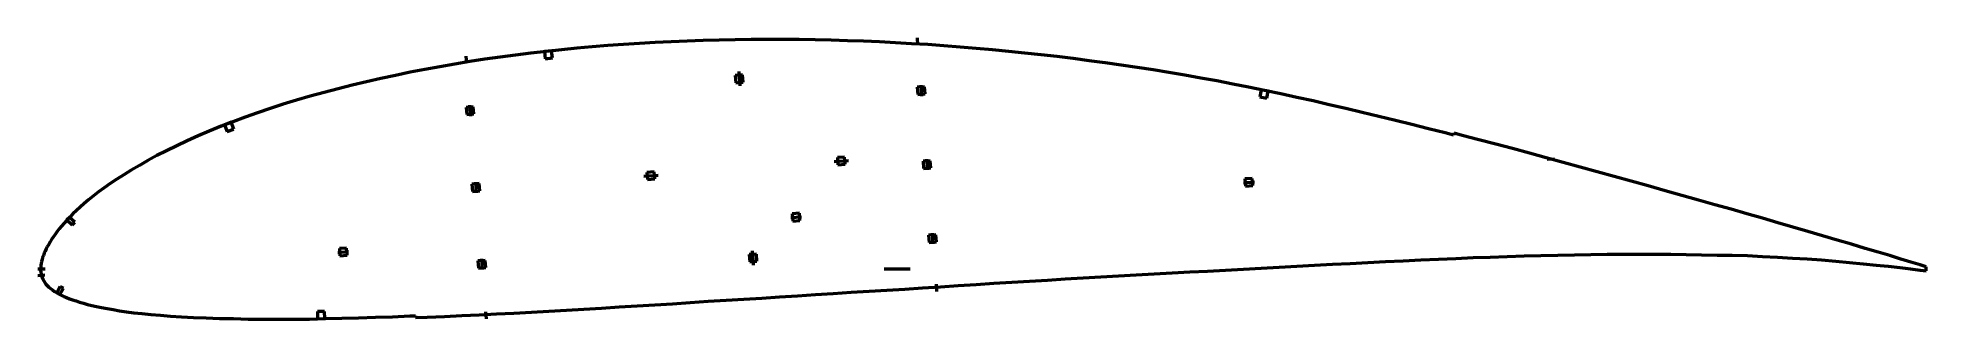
# Model space of a CAD drawing. Header units: metres. Extents: x -392 to 654, y -28 to 128.
import ezdxf

# ---------------------------------------------------------------- set-up
doc = ezdxf.new("R2010")
doc.units = ezdxf.units.M
for name, color, linetype, lineweight in [('FoilLayer', 1, 'Continuous', 50), ('StringerLayer', 1, 'Continuous', 50), ('SubLayer', 1, 'Continuous', 50)]:
    doc.layers.add(name, color=color, linetype=linetype, lineweight=lineweight)

msp = doc.modelspace()

# ---------------------------------------------------------------- linework, layer by layer
at = {"layer": 'FoilLayer'}
for p, q in [((-41.5, 125.8), (-50.3, 125.4)), ((-32.6, 126.2), (-41.5, 125.8)), ((-23.8, 126.5), (-32.6, 126.2)), ((-14.9, 126.7), (-23.8, 126.5)), ((-6.1, 126.9), (-14.9, 126.7)), ((2.8, 127), (-6.1, 126.9)), ((11.7, 127.1), (2.8, 127)), ((20.5, 127.1), (11.7, 127.1)), ((29.4, 127), (20.5, 127.1)), ((38.3, 126.9), (29.4, 127)), ((47.2, 126.7), (38.3, 126.9)), ((56.1, 126.4), (47.2, 126.7)), ((65, 126.1), (56.1, 126.4)), ((73.9, 125.7), (65, 126.1)), ((82.8, 125.2), (73.9, 125.7)), ((-144.6, 116.1), (-153, 114.8)), ((-136.2, 117.3), (-144.6, 116.1)), ((-127.7, 118.4), (-136.2, 117.3)), ((-119.3, 119.5), (-127.7, 118.4)), ((-110.8, 120.5), (-119.3, 119.5)), ((-102.3, 121.4), (-110.8, 120.5)), ((-93.7, 122.2), (-102.3, 121.4)), ((-85.2, 123), (-93.7, 122.2)), ((-76.5, 123.7), (-85.2, 123)), ((-67.8, 124.3), (-76.5, 123.7)), ((-59, 124.9), (-67.8, 124.3)), ((-50.3, 125.4), (-59, 124.9)), ((91.7, 124.7), (82.8, 125.2)), ((100.7, 124.2), (91.7, 124.7)), ((109.6, 123.5), (100.7, 124.2)), ((118.6, 122.8), (109.6, 123.5)), ((127.5, 122.1), (118.6, 122.8)), ((136.5, 121.3), (127.5, 122.1)), ((145.5, 120.4), (136.5, 121.3)), ((154.4, 119.5), (145.5, 120.4)), ((163.4, 118.6), (154.4, 119.5)), ((172.3, 117.6), (163.4, 118.6)), ((181.1, 116.5), (172.3, 117.6)), ((190, 115.3), (181.1, 116.5)), ((198.9, 114.1), (190, 115.3)), ((-202.2, 105.4), (-210.2, 103.6)), ((-194.2, 107.2), (-202.2, 105.4)), ((-186.1, 108.9), (-194.2, 107.2)), ((-177.9, 110.4), (-186.1, 108.9)), ((-169.6, 112), (-177.9, 110.4)), ((-161.3, 113.4), (-169.6, 112)), ((-153, 114.8), (-161.3, 113.4)), ((207.7, 112.9), (198.9, 114.1)), ((216.6, 111.6), (207.7, 112.9)), ((225.4, 110.2), (216.6, 111.6)), ((234.2, 108.8), (225.4, 110.2)), ((243, 107.3), (234.2, 108.8)), ((251.9, 105.7), (243, 107.3)), ((260.7, 104.1), (251.9, 105.7)), ((-241.4, 95.6), (-248.9, 93.4)), ((-233.7, 97.7), (-241.4, 95.6)), ((-226, 99.7), (-233.7, 97.7)), ((-218.1, 101.7), (-226, 99.7)), ((-210.2, 103.6), (-218.1, 101.7)), ((269.5, 102.4), (260.7, 104.1)), ((278.3, 100.6), (269.5, 102.4)), ((287.2, 98.8), (278.3, 100.6)), ((296.1, 97), (287.2, 98.8)), ((305, 95), (296.1, 97)), ((314, 93), (305, 95)), ((-277.5, 84.1), (-284.2, 81.5)), ((-270.6, 86.5), (-277.5, 84.1)), ((-263.5, 88.9), (-270.6, 86.5)), ((-256.3, 91.2), (-263.5, 88.9)), ((-248.9, 93.4), (-256.3, 91.2)), ((323, 90.9), (314, 93)), ((332.1, 88.8), (323, 90.9)), ((341.2, 86.6), (332.1, 88.8)), ((350.4, 84.4), (341.2, 86.6)), ((359.6, 82.2), (350.4, 84.4)), ((-303.5, 73.6), (-309.5, 70.9)), ((-297.3, 76.3), (-303.5, 73.6)), ((-290.8, 79), (-297.3, 76.3)), ((-284.2, 81.5), (-290.8, 79)), ((368.8, 79.9), (359.6, 82.2)), ((377.9, 77.6), (368.8, 79.9)), ((387.1, 75.3), (377.9, 77.6)), ((391.8, 74.1), (387.1, 75.3)), ((392.1, 75.1), (391.8, 74.1)), ((396.6, 73.9), (392.1, 75.1)), ((405.9, 71.5), (396.6, 73.9)), ((-320.9, 65.4), (-326.3, 62.7)), ((-315.3, 68.1), (-320.9, 65.4)), ((-309.5, 70.9), (-315.3, 68.1)), ((415.2, 69.1), (405.9, 71.5)), ((424.5, 66.6), (415.2, 69.1)), ((433.8, 64.1), (424.5, 66.6)), ((443.1, 61.5), (433.8, 64.1)), ((-340.5, 54.7), (-344.6, 52.1)), ((-336, 57.3), (-340.5, 54.7)), ((-331.3, 60), (-336, 57.3)), ((-326.3, 62.7), (-331.3, 60)), ((452.5, 59), (443.1, 61.5)), ((461.9, 56.4), (452.5, 59)), ((471.3, 53.8), (461.9, 56.4)), ((480.8, 51.1), (471.3, 53.8)), ((-358.6, 42.6), (-361.5, 40.4)), ((-355.5, 44.8), (-358.6, 42.6)), ((-352.1, 47.2), (-355.5, 44.8)), ((-348.5, 49.6), (-352.1, 47.2)), ((-344.6, 52.1), (-348.5, 49.6)), ((490.2, 48.5), (480.8, 51.1)), ((499.6, 45.9), (490.2, 48.5)), ((509, 43.2), (499.6, 45.9)), ((518.3, 40.6), (509, 43.2)), ((-370.8, 32.3), (-372.8, 30.5)), ((-368.8, 34.2), (-370.8, 32.3)), ((-366.5, 36.2), (-368.8, 34.2)), ((-364.1, 38.3), (-366.5, 36.2)), ((-361.5, 40.4), (-364.1, 38.3)), ((527.5, 38), (518.3, 40.6)), ((536.6, 35.5), (527.5, 38)), ((545.5, 33), (536.6, 35.5)), ((554.3, 30.5), (545.5, 33)), ((-380.4, 22.1), (-381.6, 20.6)), ((-379.1, 23.7), (-380.4, 22.1)), ((-377.7, 25.3), (-379.1, 23.7)), ((-376.2, 27), (-377.7, 25.3)), ((-374.5, 28.7), (-376.2, 27)), ((-372.8, 30.5), (-374.5, 28.7)), ((562.9, 28), (554.3, 30.5)), ((571.4, 25.5), (562.9, 28)), ((579.7, 23.1), (571.4, 25.5)), ((588, 20.7), (579.7, 23.1)), ((-387.6, 11), (-388.2, 9.8)), ((-387, 12.2), (-387.6, 11)), ((-386.2, 13.5), (-387, 12.2)), ((-385.5, 14.9), (-386.2, 13.5)), ((-384.6, 16.2), (-385.5, 14.9)), ((-383.7, 17.6), (-384.6, 16.2)), ((-382.7, 19.1), (-383.7, 17.6)), ((-381.6, 20.6), (-382.7, 19.1)), ((596.2, 18.3), (588, 20.7)), ((604.3, 15.9), (596.2, 18.3)), ((612.2, 13.6), (604.3, 15.9)), ((619.8, 11.3), (612.2, 13.6)), ((626.9, 9.2), (619.8, 11.3)), ((-390.6, 0.9), (-390.7, -0.1)), ((-390.5, 2), (-390.6, 0.9)), ((-390.4, 3), (-390.5, 2)), ((-390.2, 4.1), (-390.4, 3)), ((-389.9, 5.2), (-390.2, 4.1)), ((-389.6, 6.3), (-389.9, 5.2)), ((-389.2, 7.4), (-389.6, 6.3)), ((-388.7, 8.6), (-389.2, 7.4)), ((-388.2, 9.8), (-388.7, 8.6)), ((275.4, -0.1), (285.3, 0.4)), ((285.3, 0.4), (295.2, 0.9)), ((295.2, 0.9), (305, 1.5)), ((305, 1.5), (314.9, 2)), ((314.9, 2), (324.7, 2.5)), ((324.7, 2.5), (334.5, 3)), ((334.5, 3), (344.3, 3.5)), ((344.3, 3.5), (354.1, 4)), ((354.1, 4), (363.9, 4.4)), ((363.9, 4.4), (373.7, 4.9)), ((373.7, 4.9), (383.4, 5.4)), ((383.4, 5.4), (393, 5.8)), ((393, 5.8), (402.6, 6.2)), ((402.6, 6.2), (412.1, 6.5)), ((412.1, 6.5), (421.6, 6.9)), ((421.6, 6.9), (430.9, 7.2)), ((430.9, 7.2), (440.2, 7.4)), ((440.2, 7.4), (449.5, 7.6)), ((449.5, 7.6), (458.8, 7.8)), ((458.8, 7.8), (467.9, 8)), ((467.9, 8), (476.9, 8.1)), ((476.9, 8.1), (485.8, 8.2)), ((485.8, 8.2), (494.6, 8.2)), ((494.6, 8.2), (503.4, 8.1)), ((503.4, 8.1), (512.1, 8.1)), ((512.1, 8.1), (520.7, 8)), ((520.7, 8), (529.2, 7.8)), ((529.2, 7.8), (537.8, 7.6)), ((537.8, 7.6), (546.2, 7.5)), ((546.2, 7.5), (554.6, 7.3)), ((554.6, 7.3), (562.9, 6.9)), ((562.9, 6.9), (571.2, 6.5)), ((571.2, 6.5), (579.5, 6)), ((579.5, 6), (587.6, 5.6)), ((587.6, 5.6), (595.6, 5)), ((595.6, 5), (603.5, 4.3)), ((603.5, 4.3), (611.2, 3.6)), ((611.2, 3.6), (618.7, 2.8)), ((618.7, 2.8), (625.8, 2.1)), ((625.8, 2.1), (632.6, 1.4)), ((633.5, 7.3), (626.9, 9.2)), ((632.6, 1.4), (638.9, 0.7)), ((639.6, 5.4), (633.5, 7.3)), ((638.9, 0.7), (644.8, 0)), ((645.1, 3.7), (639.6, 5.4)), ((650.3, 2.2), (645.1, 3.7)), ((653.5, 1.1), (650.3, 2.2)), ((653.6, -1.1), (653.5, 1.1)), ((-390.7, -0.1), (-390.7, -1)), ((-390.7, -1), (-390.6, -1.9)), ((-390.6, -1.9), (-390.4, -2.9)), ((-390.4, -2.9), (-390.2, -3.8)), ((-390.2, -3.8), (-389.9, -4.8)), ((-389.9, -4.8), (-389.5, -5.7)), ((-389.5, -5.7), (-389, -6.6)), ((-389, -6.6), (-388.4, -7.5)), ((-388.4, -7.5), (-387.8, -8.4)), ((-387.8, -8.4), (-387, -9.3)), ((-387, -9.3), (-386.2, -10.1)), ((-386.2, -10.1), (-385.2, -10.9)), ((97.8, -10.6), (107.7, -9.9)), ((107.7, -9.9), (117.5, -9.3)), ((117.5, -9.3), (127.4, -8.7)), ((127.4, -8.7), (137.3, -8)), ((137.3, -8), (147.2, -7.4)), ((147.2, -7.4), (157, -6.8)), ((157, -6.8), (166.9, -6.2)), ((166.9, -6.2), (176.7, -5.6)), ((176.7, -5.6), (186.6, -5)), ((186.6, -5), (196.4, -4.5)), ((196.4, -4.5), (206.3, -3.9)), ((206.3, -3.9), (216.1, -3.4)), ((216.1, -3.4), (226, -2.8)), ((226, -2.8), (235.9, -2.3)), ((235.9, -2.3), (245.8, -1.7)), ((245.8, -1.7), (255.6, -1.2)), ((255.6, -1.2), (265.5, -0.7)), ((265.5, -0.7), (275.4, -0.1)), ((644.8, 0), (650.2, -0.7)), ((650.2, -0.7), (653.6, -1.1)), ((-385.2, -10.9), (-384.2, -11.7)), ((-384.2, -11.7), (-383.1, -12.5)), ((-383.1, -12.5), (-382, -13.2)), ((-382, -13.2), (-380.7, -13.9)), ((-380.7, -13.9), (-379.4, -14.6)), ((-379.4, -14.6), (-377.9, -15.3)), ((-377.9, -15.3), (-376.4, -15.9)), ((-376.4, -15.9), (-374.7, -16.6)), ((-374.7, -16.6), (-373, -17.2)), ((-373, -17.2), (-371.1, -17.8)), ((-371.1, -17.8), (-369.1, -18.4)), ((-369.1, -18.4), (-367, -19.1)), ((-367, -19.1), (-364.7, -19.7)), ((-364.7, -19.7), (-362.3, -20.3)), ((-362.3, -20.3), (-359.7, -20.9)), ((-359.7, -20.9), (-356.9, -21.4)), ((-70.3, -21.1), (-60.4, -20.5)), ((-60.4, -20.5), (-50.6, -19.9)), ((-50.6, -19.9), (-40.8, -19.3)), ((-40.8, -19.3), (-30.9, -18.7)), ((-30.9, -18.7), (-21, -18)), ((-21, -18), (-11.1, -17.4)), ((-11.1, -17.4), (-1.2, -16.8)), ((-1.2, -16.8), (8.7, -16.2)), ((8.7, -16.2), (18.6, -15.6)), ((18.6, -15.6), (28.5, -14.9)), ((28.5, -14.9), (38.4, -14.3)), ((38.4, -14.3), (48.3, -13.7)), ((48.3, -13.7), (58.2, -13)), ((58.2, -13), (68.1, -12.4)), ((68.1, -12.4), (78, -11.8)), ((78, -11.8), (87.9, -11.2)), ((87.9, -11.2), (97.8, -10.6)), ((-356.9, -21.4), (-353.8, -22)), ((-353.8, -22), (-350.6, -22.6)), ((-350.6, -22.6), (-347, -23.2)), ((-347, -23.2), (-343.2, -23.8)), ((-343.2, -23.8), (-339.1, -24.3)), ((-339.1, -24.3), (-334.6, -24.8)), ((-334.6, -24.8), (-329.7, -25.3)), ((-329.7, -25.3), (-324.4, -25.7)), ((-324.4, -25.7), (-318.7, -26.2)), ((-318.7, -26.2), (-312.6, -26.6)), ((-312.6, -26.6), (-306, -26.9)), ((-306, -26.9), (-299, -27.2)), ((-299, -27.2), (-291.6, -27.5)), ((-291.6, -27.5), (-283.9, -27.6)), ((-283.9, -27.6), (-275.8, -27.8)), ((-275.8, -27.8), (-267.5, -27.9)), ((-267.5, -27.9), (-259.1, -27.9)), ((-259.1, -27.9), (-250.5, -27.9)), ((-250.5, -27.9), (-241.8, -27.8)), ((-241.8, -27.8), (-232.9, -27.6)), ((-232.9, -27.6), (-223.8, -27.4)), ((-223.8, -27.4), (-214.6, -27.1)), ((-214.6, -27.1), (-205.2, -26.8)), ((-205.2, -26.8), (-195.8, -26.5)), ((-195.8, -26.5), (-186.3, -26.1)), ((-186.3, -26.1), (-183.1, -26)), ((-183.1, -26), (-183, -27)), ((-183, -27), (-176.7, -26.8)), ((-176.7, -26.8), (-167.1, -26.4)), ((-167.1, -26.4), (-157.5, -25.9)), ((-157.5, -25.9), (-147.9, -25.5)), ((-147.9, -25.5), (-138.2, -25)), ((-138.2, -25), (-128.6, -24.5)), ((-128.6, -24.5), (-118.9, -24)), ((-118.9, -24), (-109.2, -23.5)), ((-109.2, -23.5), (-99.5, -22.9)), ((-99.5, -22.9), (-89.8, -22.3)), ((-89.8, -22.3), (-80, -21.7)), ((-80, -21.7), (-70.3, -21.1))]:
    msp.add_line(p, q, dxfattribs=at)
at = {"layer": 'StringerLayer'}
for p, q in [((-107.7, 120.8), (-111.6, 120.4)), ((-111.6, 120.4), (-111.2, 116.4)), ((-111.2, 116.4), (-107.2, 116.9)), ((-107.2, 116.9), (-107.7, 120.8)), ((285.3, 99.2), (284.5, 95.3)), ((284.5, 95.3), (288.4, 94.5)), ((289.2, 98.4), (285.3, 99.2)), ((288.4, 94.5), (289.2, 98.4)), ((-285.2, 81.2), (-288.9, 79.7)), ((-288.9, 79.7), (-287.4, 76)), ((-287.4, 76), (-283.7, 77.4)), ((-283.7, 77.4), (-285.2, 81.2)), ((-374.7, 28.5), (-376.1, 27.1)), ((-376.1, 27.1), (-373.2, 24.3)), ((-371.8, 25.8), (-374.7, 28.5)), ((-373.2, 24.3), (-371.8, 25.8)), ((-379.9, -9.8), (-381.8, -13.3)), ((-378.1, -10.8), (-379.9, -9.8)), ((-381.8, -13.3), (-380.1, -14.3)), ((-380.1, -14.3), (-378.1, -10.8)), ((-233.4, -23.6), (-237.4, -23.7)), ((-237.4, -23.7), (-237.3, -27.7)), ((-237.3, -27.7), (-233.3, -27.6)), ((-233.3, -27.6), (-233.4, -23.6))]:
    msp.add_line(p, q, dxfattribs=at)
at = {"layer": 'SubLayer'}
for p, q in [((94.7, 128), (95, 124)), ((-155.2, 117.9), (-154.9, 114)), ((-2, 107.4), (-6, 107.1)), ((-6, 107.1), (-5.7, 103.1)), ((-4.1, 109.3), (-3.5, 101.3)), ((-1.7, 103.4), (-2, 107.4)), ((-5.7, 103.1), (-1.7, 103.4)), ((98.8, 100.9), (94.8, 100.6)), ((94.8, 100.6), (95.1, 96.6)), ((95.1, 96.6), (99.1, 96.9)), ((96.8, 101.7), (97.2, 95.7)), ((99.1, 96.9), (98.8, 100.9)), ((-151.1, 89.8), (-155, 89.4)), ((-155, 89.4), (-154.7, 85.5)), ((-154.7, 85.5), (-150.8, 85.8)), ((-153.1, 90.6), (-152.7, 84.6)), ((-150.8, 85.8), (-151.1, 89.8)), ((-50.9, 53.8), (-54.9, 53.4)), ((-54.9, 53.4), (-54.6, 49.5)), ((-50.6, 49.8), (-50.9, 53.8)), ((48.7, 59.4), (56.7, 60)), ((54.6, 61.9), (50.6, 61.6)), ((50.6, 61.6), (50.9, 57.6)), ((50.9, 57.6), (54.9, 57.9)), ((54.9, 57.9), (54.6, 61.9)), ((102, 59.9), (98, 59.6)), ((98, 59.6), (98.3, 55.6)), ((98.3, 55.6), (102.3, 55.9)), ((99.9, 60.7), (100.4, 54.8)), ((102.3, 55.9), (102, 59.9)), ((443.7, 60.7), (447.7, 61)), ((-147.8, 47.2), (-151.8, 46.9)), ((-151.8, 46.9), (-151.5, 42.9)), ((-151.5, 42.9), (-147.5, 43.3)), ((-149.9, 48.1), (-149.4, 42.1)), ((-147.5, 43.3), (-147.8, 47.2)), ((-56.7, 51.3), (-48.7, 51.9)), ((-54.6, 49.5), (-50.6, 49.8)), ((275.5, 47.7), (281.5, 48.2)), ((280.3, 50.1), (276.3, 49.8)), ((276.3, 49.8), (276.6, 45.8)), ((276.6, 45.8), (280.6, 46.1)), ((280.6, 46.1), (280.3, 50.1)), ((24.7, 28.4), (30.7, 28.9)), ((29.5, 30.8), (25.5, 30.5)), ((25.5, 30.5), (25.9, 26.5)), ((25.9, 26.5), (29.8, 26.8)), ((29.8, 26.8), (29.5, 30.8)), ((577.1, 23.3), (577.4, 24.3)), ((-221.3, 11.5), (-225.2, 11.2)), ((-225.2, 11.2), (-224.9, 7.2)), ((-220.9, 7.5), (-221.3, 11.5)), ((105.1, 18.9), (101.1, 18.6)), ((101.1, 18.6), (101.4, 14.6)), ((101.4, 14.6), (105.4, 15)), ((103.1, 19.8), (103.5, 13.8)), ((105.4, 15), (105.1, 18.9)), ((615.5, 12.1), (615.8, 13)), ((-392.2, 0), (-388.2, 0)), ((-226.1, 9.1), (-220.1, 9.6)), ((-224.9, 7.2), (-220.9, 7.5)), ((-144.5, 4.7), (-148.5, 4.4)), ((-148.5, 4.4), (-148.2, 0.4)), ((-148.2, 0.4), (-144.2, 0.7)), ((-146.6, 5.6), (-146.1, -0.4)), ((-144.2, 0.7), (-144.5, 4.7)), ((5.7, 8.2), (1.7, 7.9)), ((1.7, 7.9), (2, 3.9)), ((2, 3.9), (6, 4.2)), ((4.1, 2.1), (3.5, 10)), ((6, 4.2), (5.7, 8.2)), ((76.4, 0), (90.9, 0)), ((573.8, 5.8), (573.9, 6.8)), ((613.7, 2.8), (613.8, 3.8)), ((633.6, 0.7), (633.7, 1.7)), ((634.7, 6.4), (635, 7.3)), ((-392.3, -3.7), (-388.3, -3.3)), ((105.2, -8.5), (105.5, -12.5)), ((-144.3, -23.8), (-144, -27.7))]:
    msp.add_line(p, q, dxfattribs=at)

doc.saveas('drawing.dxf')
